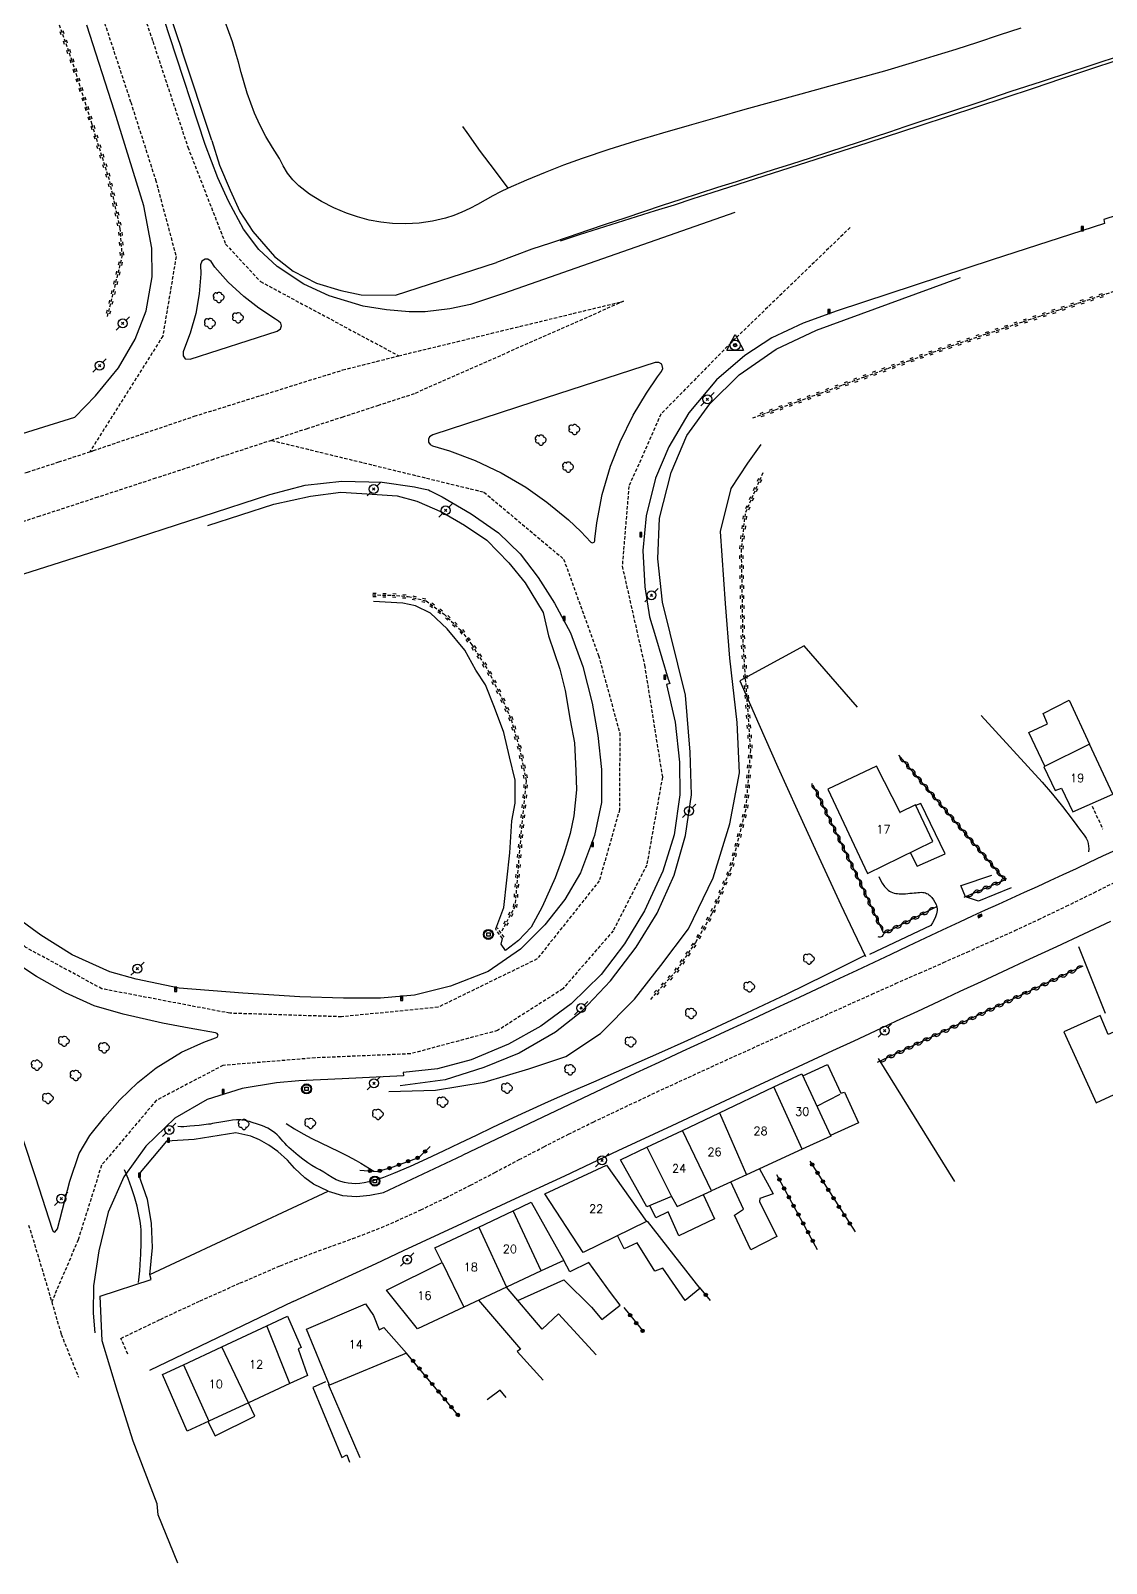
# Model space of a CAD drawing. Header units: millimetres. Extents: x 169000 to 170001, y 127000 to 128001.
# Drawn here: x 169515.9 to 169677.5, y 127233.3 to 127463.7 of the extents above; entities that cross this region are included whole.
import ezdxf
from ezdxf.enums import TextEntityAlignment as Align

# ---------------------------------------------------------------- set-up
doc = ezdxf.new("R2010")
doc.units = ezdxf.units.MM
doc.linetypes.add('DASHED', pattern=[0.75, 0.5, -0.25])
doc.layers.get('0').update_dxf_attribs({"linetype": 'CONTINUOUS'})
for name, color, linetype in [('W0001', 6, 'DASHED'), ('W0006', 2, 'CONTINUOUS'), ('W0008', 7, 'CONTINUOUS'), ('W0010', 4, 'CONTINUOUS'), ('W0014', 7, 'CONTINUOUS'), ('W0015', 2, 'CONTINUOUS'), ('W0017', 7, 'CONTINUOUS'), ('W0051', 7, 'CONTINUOUS'), ('W0101', 7, 'CONTINUOUS'), ('W0104', 1, 'CONTINUOUS'), ('W0112', 1, 'DASHED'), ('W0211', 2, 'CONTINUOUS'), ('W0214', 2, 'CONTINUOUS'), ('W0220', 5, 'DASHED'), ('W0300', 7, 'CONTINUOUS'), ('W0310', 3, 'CONTINUOUS'), ('W0323', 7, 'CONTINUOUS'), ('W0330', 7, 'CONTINUOUS'), ('W0402', 7, 'CONTINUOUS'), ('W0420', 7, 'CONTINUOUS'), ('W0473', 7, 'CONTINUOUS'), ('W0850', 7, 'CONTINUOUS'), ('W0991', 7, 'CONTINUOUS'), ('W1102', 7, 'CONTINUOUS')]:
    doc.layers.add(name, color=color, linetype=linetype)
doc.styles.get("Standard").update_dxf_attribs({"font": 'romans.shx', "width": 0.85})

# ---------------------------------------------------------------- blocks, each defined once
blk = doc.blocks.new('T300')
for p, q in [((-0.8, 0.51), (-0.86, 0.34)), ((-0.86, 0.34), (-0.86, 0.17)), ((-0.86, 0.17), (-0.74, 0.06)), ((-0.69, 0.63), (-0.8, 0.51)), ((-0.8, -0.06), (-0.74, 0.06)), ((-0.74, 0.06), (-0.69, 0.11)), ((-0.57, 0.69), (-0.69, 0.63)), ((-0.46, 0.69), (-0.57, 0.69)), ((-0.29, 0.63), (-0.46, 0.69)), ((-0.29, 0.63), (-0.17, 0.74)), ((-0.23, 0.57), (-0.29, 0.63)), ((-0.17, 0.74), (-0.06, 0.8)), ((-0.06, 0.8), (0.06, 0.8)), ((0.06, 0.8), (0.23, 0.74)), ((0.23, 0.74), (0.34, 0.63)), ((0.34, 0.63), (0.4, 0.51)), ((0.46, 0.46), (0.34, 0.46)), ((0.4, 0.51), (0.4, 0.46)), ((0.57, 0.4), (0.46, 0.46)), ((0.57, 0.4), (0.69, 0.29)), ((0.69, 0.29), (0.74, 0.17)), ((0.74, 0.06), (0.69, -0.17)), ((0.74, 0.17), (0.74, 0.06)), ((-0.8, -0.17), (-0.8, -0.06)), ((-0.8, -0.23), (-0.8, -0.17)), ((-0.74, -0.34), (-0.8, -0.23)), ((-0.69, -0.4), (-0.74, -0.34)), ((-0.51, -0.46), (-0.69, -0.4)), ((-0.4, -0.46), (-0.51, -0.46)), ((-0.4, -0.46), (-0.34, -0.46)), ((-0.34, -0.46), (-0.34, -0.4)), ((-0.34, -0.51), (-0.34, -0.46)), ((-0.29, -0.63), (-0.34, -0.51)), ((-0.17, -0.74), (-0.29, -0.63)), ((-0.06, -0.8), (-0.17, -0.74)), ((0.06, -0.8), (-0.06, -0.8)), ((0.17, -0.74), (0.06, -0.8)), ((0.23, -0.69), (0.17, -0.74)), ((0.29, -0.46), (0.23, -0.46)), ((0.29, -0.63), (0.23, -0.69)), ((0.46, -0.4), (0.29, -0.46)), ((0.34, -0.51), (0.29, -0.63)), ((0.34, -0.51), (0.34, -0.46)), ((0.57, -0.34), (0.46, -0.4)), ((0.63, -0.29), (0.57, -0.34)), ((0.69, -0.17), (0.63, -0.29))]:
    blk.add_line(p, q)
blk = doc.blocks.new('avaloir')
for p, q in [((-3, 0), (-3, -6)), ((0, 0), (0, -6)), ((3, 0), (3, -6))]:
    blk.add_line(p, q)
blk.add_lwpolyline([(0, 0), (-6, 0), (-6, -6), (6, -6), (6, 0), (-6, 0)])
blk = doc.blocks.new('T684')
at = {"xscale": 0.1666666666666667, "yscale": 0.1666666666666667, "rotation": 270}
blk.add_blockref('avaloir', (0, 0), dxfattribs=at)
blk = doc.blocks.new('born_spec')
for p, q in [((-15, -9), (0, 19)), ((0, 19), (15, -9)), ((-15, -9), (15, -9))]:
    blk.add_line(p, q)
for radius in [9, 3, 2]:
    blk.add_circle((0, 0), radius)
blk = doc.blocks.new('T951')
at = {"color": 6, "xscale": 0.08333333333333333, "yscale": 0.08333333333333333}
blk.add_blockref('born_spec', (0, 0), dxfattribs=at)
blk = doc.blocks.new('T473')
for p, q in [((-0.166667, 0.166667), (0.166667, -0.166667)), ((-0.166667, -0.166667), (0.166667, 0.166667)), ((0.500001, 0.500001), (1.000002, 1.000002)), ((-1.000002, -1.000002), (-0.500001, -0.500001))]:
    blk.add_line(p, q)
blk.add_ellipse((0, 0), major_axis=(0.471405, 0.471405), ratio=1, start_param=5.4977871438, end_param=11.780972451)
blk = doc.blocks.new('sev_inspect')
blk.add_lwpolyline([(-4, 4), (4, 4), (4, -4), (-4, -4), (-4, 4)])
for radius in [12, 10]:
    blk.add_circle((0, 0), radius)
blk = doc.blocks.new('T654')
at = {"xscale": 0.0625, "yscale": 0.0625}
blk.add_blockref('sev_inspect', (0, 0), dxfattribs=at)
blk = doc.blocks.new('t323o')
at = {"color": 0, "linetype": 'Continuous'}
for radius in [0.25, 0.15]:
    blk.add_circle((0, 0), radius, dxfattribs=at)
blk = doc.blocks.new('t310o')
at = {"color": 0, "linetype": 'Continuous'}
for centre, start, end in [((-0.5, 0.38), 216.8699, 323.1304), ((0.5, -0.37), 36.8699, 143.1303)]:
    blk.add_arc(centre, 0.625, start, end, dxfattribs=at)
blk = doc.blocks.new('t220o')
at = {"color": 0, "linetype": 'Continuous'}
for p, q in [((-0.25, 0.25), (0.25, 0.25)), ((-0.25, -0.25), (0.25, -0.25))]:
    blk.add_line(p, q, dxfattribs=at)

msp = doc.modelspace()

# ---------------------------------------------------------------- linework, layer by layer
at = {"layer": 'W0001', "linetype": 'DASHED'}
for points in [[(169529.95, 127474.79), (169534.22, 127462.1), (169539.49, 127446.18), (169545.17, 127431.6), (169550.4, 127425.99), (169571.18, 127414.83)], [(169526.74, 127465.58), (169530.9, 127452.96), (169534.63, 127441.3), (169537.73, 127429.75), (169535.72, 127417.8), (169524.77, 127400.41)], [(169639.03, 127434.11), (169621.12, 127416.8), (169610.59, 127406.07), (169605.77, 127395.21), (169604.76, 127383.21), (169608.12, 127368.32), (169610.8, 127351.51), (169608.45, 127338.29), (169603.41, 127328.42), (169595.82, 127319.67), (169586.04, 127313.42), (169572.93, 127309.92), (169558.61, 127309.31), (169544.77, 127308.18), (169534.74, 127302.92), (169526.51, 127293.17), (169523.01, 127281.97), (169519.03, 127272.65)], [(169604.98, 127423.03), (169573.5, 127409.12), (169568.14, 127407.37), (169562.78, 127405.62), (169557.42, 127403.87), (169552.06, 127402.12)], [(169571.18, 127414.83), (169604.98, 127423.03)], [(169524.77, 127400.41), (169524.83, 127400.43), (169524.9, 127400.45), (169524.96, 127400.47), (169525.03, 127400.5), (169525.09, 127400.52), (169525.16, 127400.54), (169525.22, 127400.56), (169525.29, 127400.58), (169540.45, 127405.74), (169562.77, 127412.7), (169571.18, 127414.83)], [(169552.06, 127402.12), (169543.35, 127399.27), (169534.65, 127396.42), (169525.94, 127393.57), (169517.23, 127390.72), (169511.64, 127388.89), (169506.05, 127387.06), (169500.46, 127385.23), (169494.86, 127383.39), (169489.27, 127381.56), (169483.68, 127379.73), (169478.09, 127377.9), (169472.49, 127376.07), (169467.06, 127374.3), (169461.63, 127372.53), (169456.19, 127370.76), (169450.76, 127369), (169447.9, 127368.07), (169445.05, 127367.14), (169442.2, 127366.22), (169439.35, 127365.29)], [(169552.06, 127402.12), (169583.99, 127394.34), (169595.96, 127384.29), (169601.2, 127369.8), (169604.39, 127358.16), (169604.37, 127346.64), (169601.32, 127335.93), (169591.98, 127324.18), (169577.09, 127316.91), (169562.59, 127315.49), (169545.81, 127316.02), (169526.58, 127319.69), (169515.15, 127325.91), (169505, 127334.59), (169490.22, 127352)], [(169428.41, 127368.95), (169449.06, 127375.7), (169453.84, 127377.25), (169458.62, 127378.81), (169463.4, 127380.37), (169468.17, 127381.92), (169472.95, 127383.48), (169477.73, 127385.04), (169482.51, 127386.6), (169487.28, 127388.15), (169491.97, 127389.69), (169496.65, 127391.22), (169501.34, 127392.75), (169506.02, 127394.29), (169510.71, 127395.82), (169515.39, 127397.35), (169520.08, 127398.88), (169524.77, 127400.41)], [(169529.43, 127267.15), (169535.36, 127270.01), (169541.33, 127272.79), (169547.35, 127275.48), (169553.4, 127278.07), (169555.55, 127278.94), (169557.72, 127279.77), (169559.89, 127280.57), (169562.08, 127281.36), (169564.26, 127282.16), (169566.43, 127282.97), (169568.59, 127283.83), (169570.72, 127284.74), (169574.5, 127286.47), (169578.24, 127288.29), (169581.95, 127290.17), (169585.63, 127292.09), (169589.3, 127294.03), (169592.98, 127295.95), (169596.68, 127297.84), (169600.41, 127299.67), (169609.93, 127304.18), (169619.5, 127308.58), (169629.1, 127312.92), (169638.7, 127317.27), (169642.27, 127318.88), (169645.85, 127320.47), (169649.44, 127322.05), (169653.03, 127323.63), (169656.61, 127325.22), (169660.19, 127326.82), (169663.76, 127328.45), (169667.32, 127330.1), (169671.5, 127332.1), (169675.65, 127334.14), (169679.79, 127336.21)], [(169515.56, 127284.18), (169516.45, 127281.3), (169517.32, 127278.42), (169518.18, 127275.54), (169519.03, 127272.65)], [(169519.03, 127272.65), (169520.46, 127267.77), (169523.04, 127261.35)], [(169530.47, 127264.79), (169529.43, 127267.15)]]:
    msp.add_lwpolyline(points, dxfattribs=at)
at = {"layer": 'W0006'}
msp.add_lwpolyline([(169560.57, 127289.27), (169558.36, 127290.35), (169557.06, 127291.29), (169555.53, 127292.76), (169554.46, 127293.92), (169553, 127295.24), (169551.68, 127296.17), (169550.27, 127297), (169548.94, 127297.55), (169546.68, 127298.07), (169540.45, 127297.07), (169536.3, 127296.82), (169532.09, 127291.78), (169533.37, 127288.1), (169533.96, 127284.44), (169534.15, 127280.81), (169533.71, 127276.73)], dxfattribs=at)
at = {"layer": 'W0008'}
for points in [[(169586.94, 127424.19), (169581.98, 127422.55), (169578.88, 127421.87), (169575.14, 127421.43), (169572.77, 127421.43), (169569.36, 127421.74), (169565.85, 127422.31), (169560.72, 127423.83), (169556.92, 127425.6), (169552.92, 127428.25), (169550.18, 127430.82), (169547.84, 127433.85), (169545.58, 127438.06), (169544, 127441.6), (169542.1, 127446.58), (169536.75, 127462.93), (169534.58, 127469.59)], [(169522.52, 127405.6), (169525.62, 127408.83), (169529.09, 127413.02), (169531.58, 127417.35), (169533.24, 127421.59), (169534.11, 127426.71), (169534.08, 127431.02), (169532.89, 127437.36), (169528.46, 127451.59), (169524.31, 127464.51)], [(169697.83, 127442.03), (169677.13, 127435.3), (169677.24, 127434.69), (169660.37, 127429.24), (169637.07, 127421.59), (169631.95, 127419.76), (169627.23, 127417.51), (169623.18, 127414.87), (169618.94, 127411.2), (169614.78, 127406.25), (169611.76, 127401.16), (169609.79, 127396.43), (169608.35, 127390.79), (169607.87, 127385.59), (169608.16, 127380.09), (169608.86, 127375.59), (169609.75, 127372.62), (169611.69, 127366.25), (169611.9, 127365.57), (169611.42, 127365.41), (169612.7, 127359.79), (169613.39, 127353.75), (169613.42, 127348.87), (169612.55, 127342.82), (169610.86, 127337.37), (169608.09, 127331.39), (169605.11, 127326.44), (169601.59, 127321.86), (169597.11, 127317.45), (169592.55, 127314.07), (169587.7, 127311.36), (169582.08, 127309.04), (169577, 127307.67), (169571.85, 127307.1), (169571.89, 127306.59), (169562.67, 127306.14), (169556.18, 127305.87), (169552.8, 127305.56), (169547.64, 127304.71), (169542.38, 127303.06), (169537.53, 127300.23), (169533.19, 127296.04), (169529.85, 127291.42), (169527.51, 127286.14), (169526.09, 127280.33), (169525.29, 127275.06), (169525.26, 127270.96), (169525.49, 127267.97)], [(169621.7, 127436.36), (169586.94, 127424.19)], [(169496.29, 127397.56), (169498.35, 127398.12), (169500.41, 127398.71), (169502.45, 127399.33), (169504.49, 127399.98), (169522.52, 127405.6)], [(169513.76, 127381.72), (169528.08, 127386.26), (169541.64, 127390.67), (169551.79, 127394), (169557.13, 127395.4), (169562.65, 127396), (169568.69, 127395.84), (169573.56, 127395.15), (169574.67, 127394.9), (169575.66, 127394.67), (169575.9, 127394.52), (169577.7, 127393.62), (169582.06, 127391.08), (169586.17, 127388.22), (169589.42, 127385.06), (169592.14, 127381.51), (169594.58, 127377.67), (169597.01, 127373.17), (169598.83, 127368.13), (169600.27, 127362.6), (169601.1, 127357.75), (169601.63, 127352.67), (169601.64, 127347.68), (169600.62, 127342.75), (169598.52, 127337.13), (169596.16, 127333.1), (169593.14, 127329.32), (169589.48, 127325.64), (169584.62, 127322.32), (169578.95, 127320.08), (169573.54, 127318.73), (169568.43, 127318.31), (169562.88, 127318.29), (169556.31, 127318.51), (169547.74, 127319.04), (169538.2, 127319.8), (169531.74, 127321.13), (169527.76, 127322.27), (169522.11, 127324.81), (169517.39, 127327.75), (169511.99, 127331.69)], [(169555.31, 127272.68), (169559.47, 127274.59), (169563.62, 127276.51), (169567.77, 127278.43), (169571.92, 127280.36), (169579.99, 127284.1), (169588.06, 127287.86), (169596.12, 127291.61), (169604.18, 127295.37), (169612.25, 127299.13), (169620.31, 127302.89), (169628.37, 127306.65), (169636.44, 127310.41), (169639.63, 127311.89), (169642.82, 127313.38), (169646, 127314.86), (169649.19, 127316.35), (169652.38, 127317.83), (169655.57, 127319.32), (169658.76, 127320.8), (169661.95, 127322.29), (169666.01, 127324.18), (169670.08, 127326.07), (169674.15, 127327.97), (169678.21, 127329.86)], [(169537.99, 127233.35), (169535.02, 127240.62), (169534.86, 127242.27), (169531.25, 127251.71), (169528.9, 127259.19), (169526.59, 127266.79), (169526.31, 127273.52), (169533.99, 127276), (169533.79, 127276.76), (169560.58, 127289.28), (169562.71, 127288.65), (169564.85, 127288.49), (169566.85, 127288.68), (169568.89, 127289.1), (169580.83, 127294.69)], [(169555.31, 127272.68), (169533.74, 127262.31)]]:
    msp.add_lwpolyline(points, dxfattribs=at)
at = {"layer": 'W0010'}
for points in [[(169501.68, 127520.59), (169512.28, 127510.06), (169516.2, 127505.88), (169519.02, 127502.51), (169522.46, 127497.69), (169525.15, 127493.51), (169529.93, 127484.48), (169532.11, 127479.41), (169533.9, 127474.69), (169538.6, 127460.74)], [(169543.09, 127447.2), (169538.6, 127460.74)], [(169678.68, 127459.61), (169676.55, 127458.92), (169674.42, 127458.23), (169672.29, 127457.53), (169667.74, 127456.03), (169663.19, 127454.53), (169658.64, 127453.02), (169654.09, 127451.51), (169651.8, 127450.75), (169649.51, 127449.99), (169647.22, 127449.23), (169644.93, 127448.46), (169642.64, 127447.7), (169640.35, 127446.94), (169638.06, 127446.18), (169635.76, 127445.43), (169632.99, 127444.54), (169630.21, 127443.65), (169627.44, 127442.76), (169624.66, 127441.88), (169621.88, 127441), (169619.1, 127440.12), (169616.33, 127439.23), (169613.55, 127438.33), (169610.75, 127437.41), (169607.95, 127436.47), (169605.15, 127435.53), (169602.36, 127434.59), (169599.56, 127433.64), (169596.77, 127432.7), (169593.97, 127431.77), (169591.17, 127430.84), (169585.89, 127428.85)], [(169543.09, 127447.2), (169544.27, 127443.49), (169545.86, 127439.71), (169547.32, 127436.54), (169549.24, 127433.53), (169552.49, 127429.77), (169555.31, 127427.57), (169558.83, 127425.76), (169562.48, 127424.63), (169565.53, 127423.98), (169570.67, 127423.92), (169585.89, 127428.85)]]:
    msp.add_lwpolyline(points, dxfattribs=at)
at = {"layer": 'W0014'}
for points in [[(169678.93, 127340.54), (169676.95, 127339.61), (169674.96, 127338.67), (169672.97, 127337.75), (169670.98, 127336.82), (169669.04, 127335.93), (169667.1, 127335.04), (169665.15, 127334.15), (169663.21, 127333.26), (169661.26, 127332.38), (169659.32, 127331.49), (169657.38, 127330.6), (169655.44, 127329.7), (169652.86, 127328.5), (169650.29, 127327.29), (169647.72, 127326.08), (169645.15, 127324.87), (169642.58, 127323.66), (169640.01, 127322.44), (169637.44, 127321.23), (169634.87, 127320.03), (169631.36, 127318.39), (169627.85, 127316.76), (169624.33, 127315.14), (169620.82, 127313.51), (169617.3, 127311.89), (169613.78, 127310.26), (169610.27, 127308.64), (169606.76, 127307.01), (169580.83, 127294.69)], [(169641.22, 127324.68), (169635.31, 127321.75), (169629.38, 127318.86), (169623.42, 127316.02), (169617.44, 127313.23), (169614.05, 127311.68), (169610.66, 127310.16), (169607.25, 127308.66), (169603.84, 127307.17), (169600.43, 127305.68), (169597.02, 127304.19), (169593.62, 127302.69), (169590.23, 127301.16), (169587.74, 127300.02), (169585.27, 127298.84), (169582.81, 127297.66), (169580.34, 127296.47), (169577.88, 127295.29), (169575.39, 127294.13), (169572.9, 127293.01), (169570.38, 127291.94), (169569.63, 127291.63), (169568.87, 127291.33), (169568.1, 127291.06), (169567.32, 127290.83), (169566.67, 127290.67), (169566.01, 127290.53), (169565.34, 127290.44), (169564.67, 127290.4), (169564.11, 127290.42), (169563.56, 127290.47), (169563.02, 127290.57), (169562.49, 127290.72), (169561.8, 127291), (169561.16, 127291.36), (169560.53, 127291.75), (169559.91, 127292.13), (169559.3, 127292.47), (169558.7, 127292.8), (169558.1, 127293.16), (169557.52, 127293.54), (169556.78, 127294.08), (169556.06, 127294.65), (169555.36, 127295.24), (169554.67, 127295.85), (169554.36, 127296.15), (169554.06, 127296.47), (169553.77, 127296.79), (169553.49, 127297.12), (169553.19, 127297.45), (169552.89, 127297.76), (169552.56, 127298.05), (169552.2, 127298.32), (169551.49, 127298.74), (169550.73, 127299.08), (169549.96, 127299.37), (169549.17, 127299.62), (169548.73, 127299.75), (169548.28, 127299.86), (169547.83, 127299.95), (169547.37, 127299.99), (169546.78, 127299.99), (169546.2, 127299.93), (169545.63, 127299.84), (169545.06, 127299.75), (169544.75, 127299.71), (169544.44, 127299.66), (169544.13, 127299.6), (169543.82, 127299.54), (169543.51, 127299.48), (169543.2, 127299.43), (169542.89, 127299.37), (169542.58, 127299.33), (169541.89, 127299.24), (169541.19, 127299.17), (169540.49, 127299.11), (169539.79, 127299.06), (169539.34, 127299.02), (169538.89, 127298.97), (169538.42, 127298.95), (169537.96, 127299.01)], [(169532.06, 127275.55), (169532.17, 127276.43), (169532.26, 127277.32), (169532.33, 127278.21), (169532.38, 127279.11), (169532.41, 127279.72), (169532.44, 127280.33), (169532.46, 127280.95), (169532.48, 127281.56), (169532.48, 127282.18), (169532.48, 127282.79), (169532.45, 127283.41), (169532.41, 127284.02), (169532.32, 127284.78), (169532.19, 127285.54), (169532.03, 127286.28), (169531.85, 127287.03), (169531.46, 127288.42), (169531.01, 127289.79), (169530.52, 127291.16), (169529.99, 127292.5)]]:
    msp.add_lwpolyline(points, dxfattribs=at)
at = {"layer": 'W0015'}
for points in [[(169552.93, 127418.52), (169553.4, 127418.89), (169553.56, 127419.31), (169553.45, 127419.73), (169553.13, 127420.05), (169552.68, 127420.32), (169550.14, 127421.98), (169547.88, 127423.72), (169545.54, 127425.9), (169543.56, 127428.16), (169542.97, 127428.99), (169542.49, 127429.36), (169542.08, 127429.37), (169541.61, 127429.07), (169541.39, 127428.48), (169541.42, 127427.16), (169541.21, 127424.15), (169540.71, 127421.17), (169539.86, 127418.25), (169539.16, 127416.37), (169538.78, 127415.43), (169538.77, 127414.84), (169539.09, 127414.39), (169539.82, 127414.31)], [(169591.5, 127407.91), (169576.3, 127402.95), (169575.81, 127402.65), (169575.66, 127402.29), (169575.67, 127401.85), (169575.9, 127401.5), (169576.28, 127401.3), (169578.82, 127400.53), (169582.67, 127399.08), (169586.59, 127397.22), (169590.28, 127395.07), (169593.46, 127392.82), (169596.68, 127390.19), (169598.55, 127388.41), (169600.03, 127386.84), (169600.24, 127386.73), (169600.54, 127386.81), (169600.63, 127387.01), (169600.67, 127387.29), (169600.97, 127389.72), (169601.75, 127393.99), (169603, 127398.24), (169604.46, 127401.92), (169606.39, 127405.9), (169608.44, 127409.21), (169610.08, 127411.65), (169610.69, 127412.47), (169610.89, 127412.93), (169610.71, 127413.55), (169610.29, 127413.84), (169609.73, 127413.83)]]:
    msp.add_lwpolyline(points, close=True, dxfattribs=at)
msp.add_lwpolyline([(169514.7, 127297.12), (169516.57, 127291.31), (169519.09, 127283.57), (169519.25, 127283.24), (169519.52, 127283.1), (169519.92, 127283.6), (169521.74, 127290.76), (169523.16, 127294.92), (169524.77, 127297.65), (169527.03, 127300.46), (169529.26, 127303), (169531.95, 127305.61), (169534.72, 127307.84), (169538.55, 127310.18), (169541.9, 127311.65), (169543.62, 127312.32), (169543.89, 127312.45), (169544.07, 127312.71), (169543.91, 127312.97), (169543.64, 127313.09), (169539.69, 127313.76), (169535.67, 127314.53), (169529.77, 127315.89), (169525.4, 127317.12), (169521.09, 127319.1), (169516.72, 127321.55), (169512.92, 127324.07)], dxfattribs=at)
at = {"layer": 'W0017'}
for points in [[(169667.9, 127350.75), (169669.43, 127348.93), (169670.93, 127347.08), (169672.38, 127345.19), (169673.8, 127343.28), (169674.04, 127342.97), (169674.28, 127342.65), (169674.51, 127342.32), (169674.68, 127341.95), (169674.79, 127341.55), (169674.86, 127341.14), (169674.87, 127340.72), (169674.84, 127340.3)], [(169643.32, 127336.56), (169643.56, 127336.04), (169643.85, 127335.55), (169644.18, 127335.09), (169644.57, 127334.67), (169644.75, 127334.51), (169644.94, 127334.38), (169645.15, 127334.26), (169645.37, 127334.17), (169645.62, 127334.08), (169645.88, 127334.03), (169646.14, 127334), (169646.4, 127333.98), (169646.72, 127333.97), (169647.04, 127333.98), (169647.36, 127333.99), (169647.68, 127334.02), (169648, 127334.05), (169648.32, 127334.09), (169648.64, 127334.12), (169648.95, 127334.14), (169649.2, 127334.16), (169649.46, 127334.19), (169649.71, 127334.21), (169649.96, 127334.19), (169650.15, 127334.16), (169650.33, 127334.11), (169650.51, 127334.04), (169650.68, 127333.95), (169650.85, 127333.84), (169651.01, 127333.72), (169651.16, 127333.57), (169651.29, 127333.42), (169651.54, 127333.09), (169651.76, 127332.74), (169651.94, 127332.36), (169652.06, 127331.96), (169652.09, 127331.71), (169652.08, 127331.46), (169652.04, 127331.22), (169651.98, 127330.98), (169651.83, 127330.51), (169651.64, 127330.06), (169651.41, 127329.63), (169651.13, 127329.22)], [(169655.68, 127335.2), (169660.33, 127336.77)], [(169656.34, 127333.53), (169655.65, 127335.2)], [(169663.2, 127334.88), (169658.31, 127332.86)], [(169658.31, 127332.86), (169656.34, 127333.53)], [(169651.13, 127329.22), (169641.91, 127324.84)], [(169673.35, 127326.06), (169677.33, 127316.02)]]:
    msp.add_lwpolyline(points, dxfattribs=at)
at = {"layer": 'W0051'}
msp.add_lwpolyline([(169679.27, 127459.27), (169675.01, 127457.86), (169670.76, 127456.44), (169666.5, 127455.02), (169662.25, 127453.6), (169657.99, 127452.19), (169653.73, 127450.78), (169649.47, 127449.38), (169641.67, 127446.84), (169633.87, 127444.32), (169626.06, 127441.81), (169618.25, 127439.3), (169615.4, 127438.4), (169612.55, 127437.49), (169609.7, 127436.6), (169606.85, 127435.7), (169603.99, 127434.8), (169601.14, 127433.9), (169598.3, 127432.99), (169595.45, 127432.06)], dxfattribs=at)
at = {"layer": 'W0101'}
for points in [[(169672.5, 127346.31), (169678.48, 127348.94), (169674.97, 127356.46), (169668.14, 127353.08), (169669.81, 127349.52), (169670.77, 127349.87)], [(169641.62, 127337.04), (169651.43, 127341.82), (169648.82, 127347.32), (169646.51, 127346.2), (169646.54, 127346.2), (169642.98, 127353.16), (169635.67, 127349.71)], [(169671.12, 127313.25), (169676, 127302.57), (169688.44, 127308.31), (169685.09, 127316.04), (169677.81, 127312.85), (169676.59, 127315.67)]]:
    msp.add_lwpolyline(points, close=True, dxfattribs=at)
for points in [[(169627.57, 127304.94), (169631.75, 127306.92)], [(169631.75, 127306.92), (169636.12, 127297.55), (169631.82, 127295.58)], [(169619.37, 127301.05), (169627.57, 127304.94)], [(169613.8, 127298.41), (169619.37, 127301.05)], [(169608.49, 127295.89), (169613.8, 127298.41)], [(169608.49, 127295.89), (169612.18, 127288.49), (169613.03, 127286.97), (169618.16, 127289.32)], [(169631.82, 127295.58), (169623.44, 127291.74)], [(169593.15, 127288.89), (169602.4, 127293.19)], [(169602.4, 127293.19), (169608.43, 127284.74), (169598.89, 127280.06), (169593.15, 127288.89)], [(169623.44, 127291.74), (169618.16, 127289.32)], [(169583.21, 127283.89), (169588.36, 127286.34)], [(169592.6, 127277.3), (169588.36, 127286.34)], [(169576.62, 127280.75), (169583.21, 127283.89)], [(169577.71, 127278.58), (169576.62, 127280.75)], [(169569.34, 127274.38), (169577.71, 127278.58)], [(169592.6, 127277.3), (169587.39, 127274.86)], [(169580.94, 127271.86), (169573.99, 127268.61), (169569.34, 127274.38)], [(169587.39, 127274.86), (169580.94, 127271.86)], [(169566.18, 127272.36), (169567.4, 127270.58), (169568.25, 127268.42), (169568.94, 127268.8), (169572.35, 127264.94), (169560.79, 127260.13), (169557.31, 127268.56)], [(169557.31, 127268.56), (169566.18, 127272.36)], [(169544.59, 127265.87), (169551.34, 127269.02)], [(169554.8, 127260.35), (169551.34, 127269.02)], [(169538.84, 127263.19), (169544.59, 127265.87)], [(169538.84, 127263.19), (169542.63, 127254.71)], [(169554.8, 127260.35), (169548.6, 127257.48)], [(169548.6, 127257.48), (169542.63, 127254.71)]]:
    msp.add_lwpolyline(points, dxfattribs=at)
at = {"layer": 'W0104'}
for points in [[(169668.26, 127353.14), (169665.85, 127358.24), (169668.67, 127359.52), (169668.01, 127361.08), (169671.91, 127363.05), (169674.97, 127356.46)], [(169648.06, 127340.18), (169649.09, 127338.15), (169653.31, 127339.96), (169649.65, 127347.56), (169648.85, 127347.25)], [(169631.9, 127306.6), (169635.61, 127308.34)], [(169635.61, 127308.34), (169637.63, 127304.01), (169638.19, 127304.14), (169640.26, 127299.57), (169636.06, 127297.67)], [(169634.01, 127302.08), (169637.5, 127303.87)], [(169604.52, 127294.01), (169608.49, 127295.89)], [(169612.18, 127288.49), (169608.46, 127286.95), (169604.52, 127294.01)], [(169625.4, 127292.64), (169627.46, 127288.89), (169625.44, 127288.17), (169625.38, 127287.74), (169628.01, 127282.45), (169624.08, 127280.46), (169621.64, 127285.67), (169622.99, 127286.57), (169621.11, 127290.67)], [(169616.95, 127288.77), (169618.61, 127285.14), (169613.29, 127282.59), (169611.65, 127286.18), (169609.84, 127285.25), (169608.91, 127287.13)], [(169588.36, 127286.34), (169591.08, 127287.64)], [(169591.08, 127287.64), (169595.97, 127278.87), (169592.6, 127277.3)], [(169608.54, 127284.79), (169616.43, 127274.64), (169614.22, 127272.84), (169610.88, 127277.7), (169609.65, 127277.27), (169607.02, 127281.52), (169605.06, 127280.59), (169604.08, 127282.61)], [(169589.07, 127272.87), (169596, 127275.94), (169600.17, 127271.85), (169601.71, 127269.99), (169604.45, 127272.17), (169602.98, 127274.03), (169599.74, 127278.55), (169596.87, 127277.17), (169595.97, 127278.87)], [(169600.85, 127264.67), (169595.2, 127270.87), (169592.73, 127268.53), (169587.39, 127274.86)], [(169583.19, 127272.9), (169589.46, 127265.55), (169588.98, 127265.16), (169592.88, 127260.88)], [(169551.34, 127269.02), (169554.46, 127270.47)], [(169554.46, 127270.47), (169556.51, 127265.77), (169556.08, 127265.58), (169557.49, 127261.6), (169554.8, 127260.35)], [(169535.7, 127261.73), (169538.84, 127263.19)], [(169542.63, 127254.71), (169539.37, 127253.2), (169535.7, 127261.73)], [(169560.2, 127260.61), (169558.29, 127259.76), (169562.65, 127249.27), (169563.36, 127249.64), (169563.8, 127248.53)], [(169565.38, 127249.18), (169560.63, 127260.21)], [(169587.31, 127258.25), (169586.4, 127259.39), (169584.46, 127257.93)], [(169542.5, 127254.65), (169543.57, 127252.51), (169549.57, 127255.46), (169548.6, 127257.48)]]:
    msp.add_lwpolyline(points, dxfattribs=at)
at = {"layer": 'W0112', "linetype": 'DASHED'}
msp.add_lwpolyline([(169675.37, 127347.16), (169676.99, 127343.68)], dxfattribs=at)
at = {"layer": 'W0112'}
for points in [[(169586.78, 127327.26), (169585.75, 127328.66)], [(169587.02, 127327.44), (169586, 127328.84)]]:
    msp.add_lwpolyline(points, dxfattribs=at)
at = {"layer": 'W0211'}
for points in [[(169598.77, 127316.36), (169602.99, 127320.89), (169606.87, 127325.96), (169610.01, 127331.08), (169612.58, 127336.78), (169614.29, 127342.76), (169615.2, 127348.85), (169614.97, 127355.27), (169614.3, 127363.83), (169610.82, 127377.81), (169610.1, 127384.3), (169610.35, 127390.45), (169612.12, 127397.28), (169614.47, 127402.84), (169617.95, 127407.6), (169622.33, 127411.96), (169627.88, 127415.83), (169633.98, 127418.7), (169655.61, 127426.58)], [(169542.51, 127389.34), (169552.43, 127392.53), (169557.94, 127393.71), (169562.5, 127394.33), (169567.17, 127394.03), (169570.96, 127393.76), (169573.9, 127392.98), (169577.69, 127391.31), (169581.05, 127389.38), (169584.43, 127387.1), (169587.75, 127383.72), (169590.19, 127380.72), (169592.9, 127376.24), (169593.7, 127372.75), (169595.38, 127367.73), (169596.17, 127364.51), (169596.95, 127360.05), (169597.59, 127356.65), (169597.81, 127352.47), (169597.9, 127349.58), (169597.51, 127345.71), (169596.96, 127343.02), (169595.98, 127339.93), (169594.68, 127336.37), (169592.72, 127332.03), (169591.06, 127328.97), (169589.17, 127326.93), (169587.23, 127325.45), (169586.58, 127326.4), (169586.77, 127327.25)], [(169585.76, 127328.7), (169586.97, 127331.92), (169587.89, 127340.11), (169588.19, 127344.96), (169588.67, 127347.58), (169588.68, 127351.04), (169587.85, 127354.57), (169586.99, 127358.21), (169585.57, 127361.99), (169584.24, 127365.4), (169582.76, 127367.57), (169581.09, 127370.58), (169578.45, 127373.82), (169575.95, 127376.17), (169573.68, 127377.25), (169571.8, 127377.65), (169567.38, 127377.92)], [(169598.73, 127316.35), (169594.73, 127313.2), (169589.26, 127310.03), (169583.99, 127307.86), (169578.15, 127305.99), (169571.42, 127305.11)]]:
    msp.add_lwpolyline(points, dxfattribs=at)
at = {"layer": 'W0214'}
msp.add_lwpolyline([(169569.7, 127304.28), (169576.72, 127304.47), (169584, 127305.68), (169590.75, 127307.68), (169596.27, 127309.53), (169601.51, 127312.96), (169606.6, 127318.15), (169610.55, 127323.2), (169614.72, 127328.69), (169618.45, 127336.37), (169620.95, 127344.47), (169622.38, 127352.15), (169622.04, 127359.72), (169620.92, 127369.4), (169620.31, 127377.59), (169619.52, 127388.43), (169621.15, 127394.91), (169623.63, 127398.7), (169625.63, 127401.49)], dxfattribs=at)
at = {"layer": 'W0220', "linetype": 'DASHED'}
for points in [[(169527.42, 127420.74), (169529.64, 127429.78), (169529.33, 127433.95), (169527.71, 127441.27), (169525.09, 127449.6), (169522.11, 127459.13), (169518.58, 127469.04)], [(169624.4, 127405.51), (169627.79, 127406.73), (169631.17, 127407.97), (169634.54, 127409.21), (169637.92, 127410.46), (169641.3, 127411.71), (169644.68, 127412.94), (169648.06, 127414.17), (169651.45, 127415.37), (169654.17, 127416.31), (169656.89, 127417.24), (169659.61, 127418.16), (169662.34, 127419.07), (169665.07, 127419.98), (169667.8, 127420.89), (169670.52, 127421.8), (169673.24, 127422.73), (169679.38, 127424.78)], [(169625.91, 127397.25), (169623.23, 127391.1), (169622.64, 127385.76), (169622.89, 127371.54), (169624.03, 127355.61), (169623.33, 127346.69), (169621.08, 127337.75), (169618.25, 127331.01), (169615.78, 127326.67), (169612.86, 127322.37), (169608.93, 127318.03)], [(169567.24, 127378.89), (169570.12, 127378.86), (169572.61, 127378.65), (169575.29, 127378.01), (169577.99, 127375.99), (169580.53, 127373.57), (169582.15, 127371.41), (169584.62, 127367.51), (169586.89, 127362.92), (169588.07, 127360.15), (169589.32, 127355.85), (169590.31, 127350.96), (169589.32, 127340.52), (169588.66, 127332.11), (169586.57, 127328.21)]]:
    msp.add_lwpolyline(points, dxfattribs=at)
at = {"layer": 'W0300'}
msp.add_lwpolyline([(169643.21, 127309.24), (169654.69, 127290.75)], dxfattribs=at)
at = {"layer": 'W0310'}
for points in [[(169656.13, 127333.45), (169662.27, 127336.05), (169650.55, 127349.84), (169646.34, 127354.8)], [(169652.12, 127332.04), (169644.06, 127328), (169640.5, 127335.71), (169633.46, 127350.32)], [(169674.01, 127323.08), (169643.08, 127308.6)]]:
    msp.add_lwpolyline(points, dxfattribs=at)
at = {"layer": 'W0323'}
for points in [[(169565.36, 127292.42), (169567.96, 127292.26), (169570.19, 127292.87), (169574.21, 127294.36), (169575.91, 127296.01)], [(169632.98, 127293.8), (169639.75, 127283.15)], [(169634.12, 127280.48), (169627.99, 127291.73)], [(169618.03, 127272.83), (169616.38, 127274.86)], [(169605, 127271.8), (169608.01, 127268.07)], [(169580.32, 127255.36), (169572.37, 127264.92)]]:
    msp.add_lwpolyline(points, dxfattribs=at)
at = {"layer": 'W0330'}
for points in [[(169553.26, 127444.49), (169552.2, 127446.12), (169551.22, 127447.8), (169550.33, 127449.52), (169549.52, 127451.29), (169548.93, 127452.79), (169548.41, 127454.31), (169547.94, 127455.84), (169547.51, 127457.39), (169547.09, 127458.94), (169546.66, 127460.48), (169546.19, 127462.01), (169545.66, 127463.52), (169545.08, 127465.01)], [(169664.66, 127464.06), (169661.4, 127463), (169658.14, 127461.93), (169654.88, 127460.88), (169651.61, 127459.85), (169648.34, 127458.85), (169644.16, 127457.63), (169639.98, 127456.44), (169635.78, 127455.28), (169631.59, 127454.14), (169627.39, 127453), (169623.19, 127451.84), (169619.01, 127450.67), (169614.83, 127449.46), (169610.8, 127448.27), (169606.77, 127447.09), (169602.75, 127445.84), (169598.77, 127444.49), (169595.96, 127443.46), (169593.17, 127442.36), (169590.4, 127441.21), (169587.65, 127440.02), (169586.47, 127439.46), (169585.31, 127438.86), (169584.17, 127438.23), (169583.02, 127437.59), (169581.86, 127436.98), (169580.67, 127436.41), (169579.45, 127435.91), (169578.2, 127435.5), (169576.24, 127435.05), (169574.25, 127434.78), (169572.25, 127434.68), (169570.24, 127434.73), (169568.47, 127434.92), (169566.72, 127435.24), (169564.99, 127435.71), (169563.31, 127436.29), (169561.41, 127437.09), (169559.55, 127438.01), (169557.78, 127439.11), (169556.15, 127440.4), (169555.26, 127441.3), (169554.48, 127442.29), (169553.81, 127443.36), (169553.26, 127444.49)], [(169587.65, 127440.02), (169585.55, 127442.77), (169583.48, 127445.56), (169581.45, 127448.37), (169580.83, 127449.27)], [(169632.11, 127371.26), (169622.46, 127365.97)], [(169640.14, 127362.04), (169632.11, 127371.26)], [(169622.46, 127365.97), (169625.29, 127359.49), (169628.16, 127353.03), (169631.06, 127346.58), (169633.99, 127340.14), (169635.8, 127336.23), (169637.63, 127332.33), (169639.48, 127328.43), (169641.35, 127324.55)], [(169667.9, 127350.75), (169658.71, 127360.76)], [(169554.28, 127299.46), (169555.53, 127298.64), (169556.82, 127297.89), (169558.14, 127297.2), (169559.48, 127296.54), (169560.82, 127295.9), (169562.16, 127295.26), (169563.49, 127294.59), (169564.8, 127293.88), (169565.47, 127293.5), (169566.14, 127293.1), (169566.8, 127292.7), (169567.46, 127292.29)]]:
    msp.add_lwpolyline(points, dxfattribs=at)
at = {"layer": 'W1102'}
for points in [[(169631.82, 127295.58), (169627.57, 127304.94)], [(169619.37, 127301.05), (169623.44, 127291.74)], [(169618.16, 127289.32), (169613.8, 127298.41)], [(169583.21, 127283.89), (169587.39, 127274.86)], [(169577.71, 127278.58), (169580.94, 127271.86)], [(169548.6, 127257.48), (169544.59, 127265.87)]]:
    msp.add_lwpolyline(points, dxfattribs=at)

# ---------------------------------------------------------------- block references
at = {"layer": 'W0220'}
for p, rotation in [((169520.6, 127463.37), 109.6164572505029), ((169521.1, 127461.95), 109.6164572505029), ((169521.6, 127460.54), 109.6164572505029), ((169522.11, 127459.13), 107.3848161240813), ((169522.56, 127457.69), 107.3848161240813), ((169523, 127456.26), 107.3848161240813), ((169523.45, 127454.83), 107.3848161240813), ((169523.9, 127453.4), 107.3848161240813), ((169524.35, 127451.97), 107.3848161240813), ((169524.8, 127450.54), 107.3848161240813), ((169525.25, 127449.11), 107.4428952914638), ((169525.7, 127447.68), 107.4428952914638), ((169526.14, 127446.24), 107.4428952914638), ((169526.59, 127444.81), 107.4428952914638), ((169527.04, 127443.38), 107.4428952914638), ((169527.49, 127441.95), 107.4428952914638), ((169527.88, 127440.5), 102.4707488903872), ((169528.2, 127439.04), 102.4707488903872), ((169528.53, 127437.57), 102.4707488903872), ((169528.85, 127436.11), 102.4707488903872), ((169529.17, 127434.64), 102.4707488903872), ((169529.39, 127433.16), 94.33459145416886), ((169529.5, 127431.67), 94.33459145416886), ((169529.38, 127428.7), 76.22189765354341), ((169529.61, 127430.17), 94.33459145416886), ((169529.02, 127427.25), 76.22189765354341), ((169528.31, 127424.33), 76.22189765354341), ((169528.66, 127425.79), 76.22189765354341), ((169676.76, 127423.9), 18.41977171816415), ((169527.59, 127421.42), 76.22189765354341), ((169527.95, 127422.88), 76.22189765354341), ((169669.65, 127421.51), 18.59076239008592), ((169671.07, 127421.99), 18.81212042651878), ((169672.49, 127422.48), 18.81212042651878), ((169673.91, 127422.96), 18.41977171816415), ((169675.34, 127423.43), 18.41977171816415), ((169662.54, 127419.14), 18.4002124285059), ((169663.96, 127419.61), 18.4002124285059), ((169665.38, 127420.08), 18.45345915006818), ((169666.81, 127420.56), 18.45345915006818), ((169668.23, 127421.03), 18.59076239008592), ((169656.85, 127417.23), 18.84345903600611), ((169658.27, 127417.71), 18.60508373063772), ((169659.69, 127418.19), 18.45075518048616), ((169661.12, 127418.66), 18.45075518048616), ((169649.76, 127414.77), 19.5293973406112), ((169651.18, 127415.27), 19.5293973406112), ((169652.59, 127415.77), 19.16587810705353), ((169654.01, 127416.26), 19.16587810705353), ((169655.43, 127416.75), 18.84345903600611), ((169642.71, 127412.23), 20.103162342386), ((169644.12, 127412.74), 20.103162342386), ((169645.53, 127413.25), 19.8616335459941), ((169646.94, 127413.76), 19.8616335459941), ((169648.35, 127414.27), 19.5293973406112), ((169637.08, 127410.15), 20.29734756474728), ((169638.49, 127410.67), 20.2539802002549), ((169639.89, 127411.19), 20.2539802002549), ((169641.3, 127411.71), 20.103162342386), ((169630.04, 127407.56), 20.07845396469058), ((169631.45, 127408.07), 20.23326092345193), ((169632.86, 127408.59), 20.23326092345193), ((169634.27, 127409.11), 20.23326092345193), ((169635.67, 127409.63), 20.29734756474728), ((169625.81, 127406.02), 19.83292895167831), ((169627.22, 127406.53), 19.83292895167831), ((169628.63, 127407.04), 20.07845396469058), ((169625.39, 127396.06), 246.4724560848988), ((169624.79, 127394.69), 246.4724560848988), ((169623.6, 127391.94), 246.4724560848988), ((169624.19, 127393.31), 246.4724560848988), ((169623.17, 127390.52), 263.626867478473), ((169622.83, 127387.54), 263.626867478473), ((169623, 127389.03), 263.626867478473), ((169622.67, 127386.04), 263.626867478473), ((169622.66, 127384.55), 271.0235337892254), ((169622.68, 127383.05), 271.0235337892254), ((169622.71, 127381.55), 271.0235337892254), ((169622.74, 127380.05), 271.0235337892254), ((169567.52, 127378.89), 359.284833238458), ((169569.02, 127378.87), 359.284833238458), ((169570.52, 127378.82), 355.2573653602366), ((169572.01, 127378.7), 355.2573653602366), ((169573.48, 127378.44), 346.6738735552236), ((169574.94, 127378.1), 346.6738735552236), ((169622.76, 127378.55), 271.0235337892254), ((169576.21, 127377.33), 323.1912214509329), ((169577.41, 127376.43), 323.1912214509329), ((169578.55, 127375.46), 316.3161164873866), ((169622.79, 127377.05), 271.0235337892254), ((169622.82, 127375.55), 271.0235337892254), ((169579.63, 127374.43), 316.3161164873866), ((169580.69, 127373.36), 306.8826338151809), ((169622.85, 127374.05), 271.0235337892254), ((169581.59, 127372.16), 306.8826338151809), ((169582.45, 127370.94), 302.2933058810788), ((169622.87, 127372.55), 271.0235337892254), ((169622.93, 127371.05), 274.0792262129092), ((169583.25, 127369.67), 302.2933058810788), ((169584.05, 127368.4), 302.2933058810788), ((169623.03, 127369.55), 274.0792262129092), ((169584.81, 127367.11), 296.2995164994456), ((169623.14, 127368.06), 274.0792262129092), ((169623.25, 127366.56), 274.0792262129092), ((169585.48, 127365.77), 296.2995164994456), ((169586.14, 127364.42), 296.2995164994456), ((169623.35, 127365.07), 274.0792262129092), ((169586.81, 127363.08), 296.2995164994456), ((169587.41, 127361.7), 293.138563527203), ((169623.46, 127363.57), 274.0792262129092), ((169623.57, 127362.07), 274.0792262129092), ((169588, 127360.32), 293.138563527203), ((169623.67, 127360.58), 274.0792262129092), ((169588.44, 127358.89), 286.2949917377478), ((169588.86, 127357.45), 286.2949917377478), ((169623.78, 127359.08), 274.0792262129092), ((169623.89, 127357.58), 274.0792262129092), ((169589.28, 127356.01), 286.2949917377478), ((169623.99, 127356.09), 274.0792262129092), ((169589.59, 127354.54), 281.4044798790515), ((169589.89, 127353.07), 281.4044798790515), ((169623.83, 127353.1), 265.5158943617929), ((169623.95, 127354.59), 265.5158943617929), ((169590.18, 127351.6), 281.4044798790515), ((169590.23, 127350.12), 264.5998101001132), ((169623.59, 127350.11), 265.5158943617929), ((169623.71, 127351.6), 265.5158943617929), ((169590.09, 127348.62), 264.5998101001132), ((169623.48, 127348.61), 265.5158943617929), ((169589.81, 127345.64), 264.5998101001132), ((169589.95, 127347.13), 264.5998101001132), ((169623.07, 127345.65), 255.9185158880963), ((169623.36, 127347.12), 265.5158943617929), ((169589.67, 127344.14), 264.5998101001132), ((169622.7, 127344.19), 255.9185158880963), ((169589.38, 127341.16), 264.5998101001132), ((169589.53, 127342.65), 264.5998101001132), ((169621.97, 127341.28), 255.9185158880963), ((169622.34, 127342.74), 255.9185158880963), ((169589.26, 127339.66), 265.4810250727998), ((169621.61, 127339.83), 255.9185158880963), ((169589.02, 127336.67), 265.4810250727998), ((169589.14, 127338.17), 265.4810250727998), ((169620.75, 127336.96), 247.1993975690436), ((169621.24, 127338.37), 255.9185158880963), ((169588.9, 127335.18), 265.4810250727998), ((169619.59, 127334.19), 247.1993975690436), ((169620.17, 127335.58), 247.1993975690436), ((169588.67, 127332.19), 265.4810250727998), ((169588.78, 127333.68), 265.4810250727998), ((169619.01, 127332.81), 247.1993975690436), ((169587.28, 127329.53), 241.7589584169885), ((169587.99, 127330.86), 241.7589584169885), ((169617.73, 127330.1), 240.3163610300957), ((169618.43, 127331.43), 247.1993975690436), ((169616.25, 127327.5), 240.3163610300957), ((169616.99, 127328.8), 240.3163610300957), ((169614.63, 127324.97), 235.8816980089127), ((169615.47, 127326.21), 235.8816980089127), ((169612.95, 127322.49), 235.8816980089127), ((169613.79, 127323.73), 235.8816980089127), ((169610.95, 127320.25), 227.8243941842582), ((169611.95, 127321.36), 227.8243941842582), ((169609.94, 127319.14), 227.8243941842582)]:
    msp.add_blockref('t220o', p, dxfattribs=dict(at, rotation=rotation))
at = {"layer": 'W0300'}
for p in [(169544.17, 127423.58), (169542.85, 127419.69), (169547.05, 127420.55), (169597.61, 127403.74), (169592.56, 127402.14), (169596.67, 127398.08), (169632.85, 127324.17), (169623.89, 127319.97), (169615.14, 127315.97), (169520.9, 127311.8), (169526.94, 127310.82), (169606.07, 127311.7), (169516.82, 127308.2), (169522.67, 127306.66), (169596.97, 127307.53), (169587.48, 127304.74), (169518.49, 127303.23), (169577.81, 127302.66), (169547.93, 127299.32), (169557.93, 127299.47), (169568.08, 127300.82)]:
    msp.add_blockref('T300', p, dxfattribs=at)
at = {"layer": 'W0310'}
for p, rotation in [((169647.16, 127353.83), 130.3270813364873), ((169648.13, 127352.69), 130.3270813364873), ((169633.77, 127349.67), 115.7256143210363), ((169649.1, 127351.55), 130.3270813364873), ((169650.07, 127350.4), 130.3270813364873), ((169634.43, 127348.32), 115.7256143210363), ((169635.08, 127346.97), 115.7256143210363), ((169651.04, 127349.26), 130.3549194821742), ((169652.02, 127348.12), 130.3549194821742), ((169635.73, 127345.62), 115.7256143210363), ((169652.99, 127346.97), 130.3549194821742), ((169653.96, 127345.83), 130.3549194821742), ((169636.38, 127344.27), 115.7256143210363), ((169637.03, 127342.92), 115.7256143210363), ((169654.93, 127344.69), 130.3549194821742), ((169655.9, 127343.54), 130.3549194821742), ((169637.68, 127341.57), 115.7256143210363), ((169638.33, 127340.21), 115.7256143210363), ((169656.87, 127342.4), 130.3549194821742), ((169657.84, 127341.26), 130.3549194821742), ((169638.98, 127338.86), 115.7256143210363), ((169658.81, 127340.12), 130.3549194821742), ((169659.79, 127338.97), 130.3549194821742), ((169639.63, 127337.51), 115.7256143210363), ((169640.29, 127336.16), 115.7256143210363), ((169660.76, 127337.83), 130.3549194821742), ((169661.73, 127336.69), 130.3549194821742), ((169640.92, 127334.8), 114.8001938011691), ((169641.55, 127333.44), 114.8001938011691), ((169657.51, 127334.03), 22.9887177604686), ((169658.89, 127334.62), 22.9887177604686), ((169660.27, 127335.21), 22.9887177604686), ((169661.65, 127335.79), 22.9887177604686), ((169642.18, 127332.08), 114.8001938011691), ((169650.78, 127331.37), 206.6406405084811), ((169642.81, 127330.72), 114.8001938011691), ((169643.44, 127329.35), 114.8001938011691), ((169646.75, 127329.35), 206.6406405084811), ((169648.09, 127330.02), 206.6406405084811), ((169649.43, 127330.69), 206.6406405084811), ((169644.07, 127328), 206.6406405084811), ((169645.41, 127328.68), 206.6406405084811), ((169672.97, 127322.6), 205.0896071441665), ((169667.53, 127320.05), 205.0896071441665), ((169668.89, 127320.69), 205.0896071441665), ((169670.25, 127321.32), 205.0896071441665), ((169671.61, 127321.96), 205.0896071441665), ((169662.1, 127317.51), 205.0896071441665), ((169663.46, 127318.14), 205.0896071441665), ((169664.82, 127318.78), 205.0896071441665), ((169666.18, 127319.42), 205.0896071441665), ((169658.02, 127315.6), 205.0896071441665), ((169659.38, 127316.24), 205.0896071441665), ((169660.74, 127316.87), 205.0896071441665), ((169652.59, 127313.05), 205.0896071441665), ((169653.95, 127313.69), 205.0896071441665), ((169655.31, 127314.33), 205.0896071441665), ((169656.67, 127314.96), 205.0896071441665), ((169647.16, 127310.51), 205.0896071441665), ((169648.52, 127311.15), 205.0896071441665), ((169649.87, 127311.78), 205.0896071441665), ((169651.23, 127312.42), 205.0896071441665), ((169644.44, 127309.24), 205.0896071441665), ((169645.8, 127309.87), 205.0896071441665)]:
    msp.add_blockref('t310o', p, dxfattribs=dict(at, rotation=rotation))
at = {"layer": 'W0323'}
for p, rotation in [((169575.14, 127295.26), 44.09063856004019), ((169569.78, 127292.76), 15.31280414300936), ((169571.2, 127293.25), 20.34784735267118), ((169572.61, 127293.77), 20.34784735267118), ((169574.02, 127294.29), 20.34784735267118), ((169633.31, 127293.28), 302.4356166454917), ((169566.85, 127292.33), 356.4964750667334), ((169568.34, 127292.36), 15.31280414300936), ((169628.38, 127291.02), 118.6031858384855), ((169634.12, 127292.02), 302.4356166454917), ((169634.92, 127290.75), 302.4356166454917), ((169629.1, 127289.7), 118.6031858384855), ((169629.81, 127288.38), 118.6031858384855), ((169635.73, 127289.48), 302.4356166454917), ((169636.53, 127288.22), 302.4356166454917), ((169630.53, 127287.07), 118.6031858384855), ((169631.25, 127285.75), 118.6031858384855), ((169637.34, 127286.95), 302.4356166454917), ((169638.14, 127285.69), 302.4356166454917), ((169631.97, 127284.43), 118.6031858384855), ((169638.95, 127284.42), 302.4356166454917), ((169632.69, 127283.11), 118.6031858384855), ((169633.4, 127281.8), 118.6031858384855), ((169617.33, 127273.69), 129.3129474621238), ((169605.94, 127270.63), 308.8468959224421), ((169606.88, 127269.46), 308.8468959224421), ((169607.83, 127268.29), 308.8468959224421), ((169573.33, 127263.76), 129.7449205275161), ((169574.29, 127262.61), 129.7449205275161), ((169575.25, 127261.46), 129.7449205275161), ((169576.21, 127260.3), 129.7449205275161), ((169577.17, 127259.15), 129.7449205275161), ((169578.13, 127258), 129.7449205275161), ((169579.09, 127256.84), 129.7449205275161), ((169580.04, 127255.69), 129.7449205275161)]:
    msp.add_blockref('t323o', p, dxfattribs=dict(at, rotation=rotation))
at = {"layer": 'W0402', "xscale": 0.31, "yscale": 0.31, "zscale": 0.31}
for p in [(169674.07, 127433.93), (169636, 127421.5), (169607.72, 127387.94), (169596.18, 127375.35), (169611.34, 127366.52), (169600.44, 127341.37), (169537.81, 127319.62), (169571.78, 127318.27), (169544.94, 127304.26), (169536.75, 127296.96), (169532.38, 127291.7)]:
    msp.add_blockref('T684', p, dxfattribs=at)
at = {"layer": 'W0402', "xscale": 0.3099999999999998, "yscale": 0.31, "zscale": 0.31, "rotation": 114.6647959569112}
msp.add_blockref('T684', (169658.47, 127330.79), dxfattribs=at)
at = {"layer": 'W0420'}
for p in [(169584.65, 127327.87), (169557.33, 127304.65), (169567.6, 127290.79)]:
    msp.add_blockref('T654', p, dxfattribs=at)
at = {"layer": 'W0473'}
for p in [(169529.7, 127419.7), (169526.23, 127413.36), (169617.56, 127408.29), (169567.42, 127394.8), (169578.22, 127391.59), (169609.16, 127378.84), (169614.81, 127346.42), (169531.91, 127322.72), (169598.6, 127316.8), (169644.22, 127313.41), (169567.46, 127305.49), (169536.7, 127298.48), (169601.73, 127293.93), (169520.47, 127288.14), (169572.45, 127279)]:
    msp.add_blockref('T473', p, dxfattribs=at)
at = {"layer": 'W0850'}
msp.add_blockref('T951', (169621.73, 127416.43), dxfattribs=at)

# ---------------------------------------------------------------- texts
at = {"layer": 'W0991'}
for s, p in [('19', (169673.14, 127351.38)), ('17', (169644.01, 127343.68)), ('30', (169631.82, 127301.25)), ('28', (169625.56, 127298.34)), ('26', (169618.64, 127295.19)), ('24', (169613.31, 127292.69)), ('22', (169600.85, 127286.63)), ('20', (169587.89, 127280.6)), ('18', (169582.02, 127277.87)), ('16', (169575.04, 127273.59)), ('14', (169564.73, 127266.25)), ('12', (169549.74, 127263.25)), ('10', (169543.7, 127260.29))]:
    msp.add_text(s, height=1.25, dxfattribs=at).set_placement(p, align=Align.MIDDLE_CENTER)

doc.saveas('drawing.dxf')
